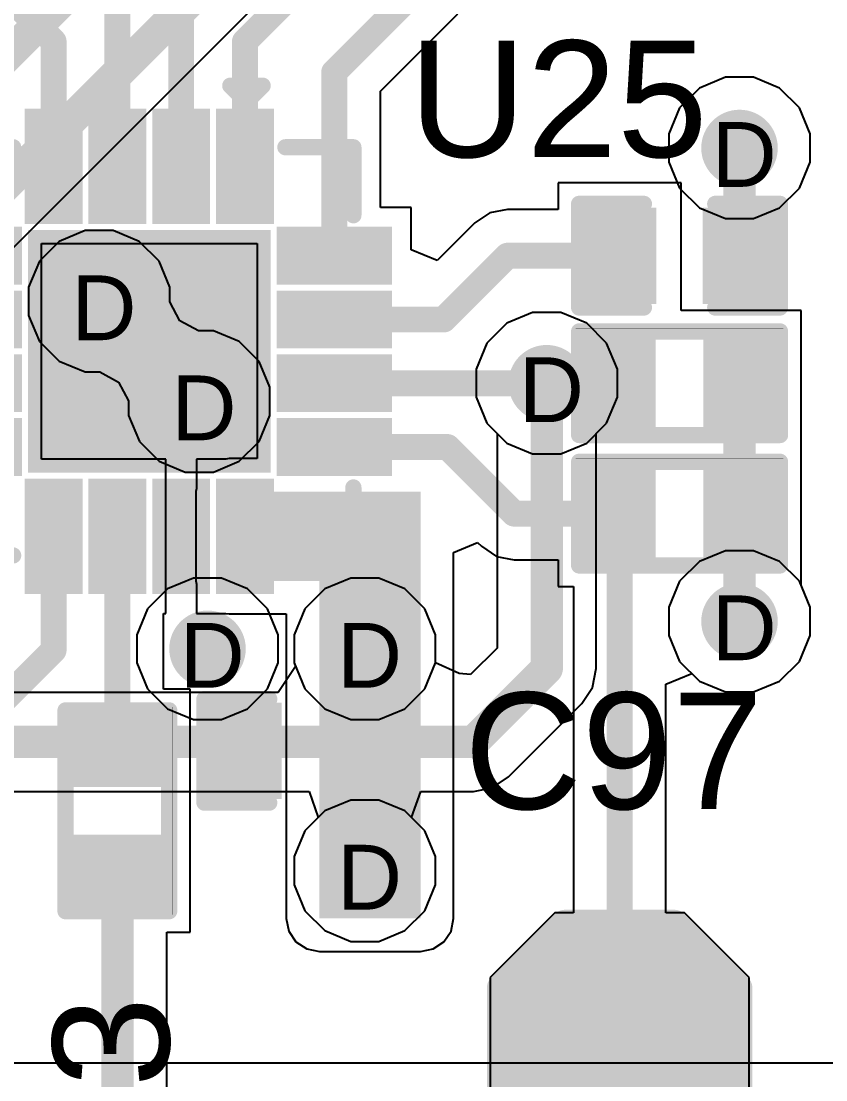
# Model space of a CAD drawing. Header units: inches. Extents: x -11 to 5428, y 0 to 5423.
# Drawn here: x 94.97 to 101.28, y 17.76 to 26.06 of the extents above; entities that cross this region are included whole.
import ezdxf

# ---------------------------------------------------------------- set-up
doc = ezdxf.new("R2010")
doc.units = ezdxf.units.IN
for name, color, linetype in [('Bottom Layer', 5, 'Continuous'), ('Drill Drawing', 1, 'Continuous'), ('GND', 16, 'Continuous'), ('PWR', 76, 'Continuous'), ('Top Layer', 1, 'Continuous'), ('Top Overlay', 2, 'Continuous'), ('Top Paste', 8, 'Continuous'), ('Top Solder', 216, 'Continuous'), ('Via Holes', 16, 'Continuous')]:
    doc.layers.add(name, color=color, linetype=linetype)
doc.styles.add('Arial', font='', dxfattribs={"height": 0.2})
doc.styles.get('Arial').set_extended_font_data('Arial')

# ---------------------------------------------------------------- blocks, each defined once
blk = doc.blocks.new('C___0402_525')
at = {"layer": 'Top Layer'}
for points in [[(-0.6985, -0.3175), (-0.6985, 0.3175), (-0.2413, 0.3175), (-0.2413, -0.3175)], [(0.2413, -0.3175), (0.2413, 0.3175), (0.6985, 0.3175), (0.6985, -0.3175)]]:
    blk.add_hatch(color=1, dxfattribs=at).paths.add_polyline_path(points)
at = {"layer": 'Top Paste'}
for points in [[(-0.6985, -0.3175), (-0.6985, 0.3175), (-0.2413, 0.3175), (-0.2413, -0.3175)], [(0.2413, -0.3175), (0.2413, 0.3175), (0.6985, 0.3175), (0.6985, -0.3175)]]:
    blk.add_hatch(color=8, dxfattribs=at).paths.add_polyline_path(points)
at = {"layer": 'Top Solder'}
for points in [[(-0.7585, -0.3775), (-0.7585, 0.3775), (-0.1813, 0.3775), (-0.1813, -0.3775)], [(0.1813, -0.3775), (0.1813, 0.3775), (0.7585, 0.3775), (0.7585, -0.3775)]]:
    blk.add_hatch(color=216, dxfattribs=at).paths.add_polyline_path(points)
at = {"layer": 'Top Overlay'}
for points in [[(-0.7874, 0.4064, 0.127, 0.127, 0), (-0.7874, -0.4064, 0.127, 0.127, 0)], [(-0.2794, 0.4064, 0.127, 0.127, 0), (-0.7874, 0.4064, 0.127, 0.127, 0)], [(0.7874, 0.4064, 0.127, 0.127, 0), (0.2794, 0.4064, 0.127, 0.127, 0)], [(0.7874, 0.4064, 0.127, 0.127, 0), (0.7874, -0.4064, 0.127, 0.127, 0)], [(-0.2794, -0.4064, 0.127, 0.127, 0), (-0.7874, -0.4064, 0.127, 0.127, 0)], [(0.7874, -0.4064, 0.127, 0.127, 0), (0.2794, -0.4064, 0.127, 0.127, 0)]]:
    blk.add_lwpolyline(points, format="xyseb", dxfattribs=at)
for points in [[(-0.8192, 0.4064, 0.0635, 0.0635, 1), (-0.7557, 0.4064, 0.0635, 0.0635, 1)], [(-0.8192, 0.4064, 0.0635, 0.0635, 1), (-0.7557, 0.4064, 0.0635, 0.0635, 1)], [(-0.3112, 0.4064, 0.0635, 0.0635, 1), (-0.2477, 0.4064, 0.0635, 0.0635, 1)], [(0.2476, 0.4064, 0.0635, 0.0635, 1), (0.3111, 0.4064, 0.0635, 0.0635, 1)], [(0.7556, 0.4064, 0.0635, 0.0635, 1), (0.8191, 0.4064, 0.0635, 0.0635, 1)], [(0.7556, 0.4064, 0.0635, 0.0635, 1), (0.8191, 0.4064, 0.0635, 0.0635, 1)], [(-0.8192, -0.4064, 0.0635, 0.0635, 1), (-0.7557, -0.4064, 0.0635, 0.0635, 1)], [(-0.8192, -0.4064, 0.0635, 0.0635, 1), (-0.7557, -0.4064, 0.0635, 0.0635, 1)], [(-0.3112, -0.4064, 0.0635, 0.0635, 1), (-0.2477, -0.4064, 0.0635, 0.0635, 1)], [(0.2476, -0.4064, 0.0635, 0.0635, 1), (0.3111, -0.4064, 0.0635, 0.0635, 1)], [(0.7556, -0.4064, 0.0635, 0.0635, 1), (0.8191, -0.4064, 0.0635, 0.0635, 1)], [(0.7556, -0.4064, 0.0635, 0.0635, 1), (0.8191, -0.4064, 0.0635, 0.0635, 1)]]:
    blk.add_lwpolyline(points, format="xyseb", close=True, dxfattribs=at)
blk = doc.blocks.new('C___0402_526')
at = {"layer": 'Top Layer'}
for points in [[(-0.6985, -0.3175), (-0.6985, 0.3175), (-0.2413, 0.3175), (-0.2413, -0.3175)], [(0.2413, -0.3175), (0.2413, 0.3175), (0.6985, 0.3175), (0.6985, -0.3175)]]:
    blk.add_hatch(color=1, dxfattribs=at).paths.add_polyline_path(points)
at = {"layer": 'Top Paste'}
for points in [[(-0.6985, -0.3175), (-0.6985, 0.3175), (-0.2413, 0.3175), (-0.2413, -0.3175)], [(0.2413, -0.3175), (0.2413, 0.3175), (0.6985, 0.3175), (0.6985, -0.3175)]]:
    blk.add_hatch(color=8, dxfattribs=at).paths.add_polyline_path(points)
at = {"layer": 'Top Solder'}
for points in [[(-0.7585, -0.3775), (-0.7585, 0.3775), (-0.1813, 0.3775), (-0.1813, -0.3775)], [(0.1813, -0.3775), (0.1813, 0.3775), (0.7585, 0.3775), (0.7585, -0.3775)]]:
    blk.add_hatch(color=216, dxfattribs=at).paths.add_polyline_path(points)
at = {"layer": 'Top Overlay'}
for points in [[(-0.7874, -0.4064, 0.127, 0.127, 0), (-0.7874, 0.4064, 0.127, 0.127, 0)], [(-0.7874, 0.4064, 0.127, 0.127, 0), (-0.2794, 0.4064, 0.127, 0.127, 0)], [(0.2794, 0.4064, 0.127, 0.127, 0), (0.7874, 0.4064, 0.127, 0.127, 0)], [(0.7874, -0.4064, 0.127, 0.127, 0), (0.7874, 0.4064, 0.127, 0.127, 0)], [(-0.7874, -0.4064, 0.127, 0.127, 0), (-0.2794, -0.4064, 0.127, 0.127, 0)], [(0.2794, -0.4064, 0.127, 0.127, 0), (0.7874, -0.4064, 0.127, 0.127, 0)]]:
    blk.add_lwpolyline(points, format="xyseb", dxfattribs=at)
for points in [[(-0.8191, 0.4064, 0.0635, 0.0635, 1), (-0.7556, 0.4064, 0.0635, 0.0635, 1)], [(-0.8191, 0.4064, 0.0635, 0.0635, 1), (-0.7556, 0.4064, 0.0635, 0.0635, 1)], [(-0.3111, 0.4064, 0.0635, 0.0635, 1), (-0.2476, 0.4064, 0.0635, 0.0635, 1)], [(0.2477, 0.4064, 0.0635, 0.0635, 1), (0.3112, 0.4064, 0.0635, 0.0635, 1)], [(0.7557, 0.4064, 0.0635, 0.0635, 1), (0.8192, 0.4064, 0.0635, 0.0635, 1)], [(0.7557, 0.4064, 0.0635, 0.0635, 1), (0.8192, 0.4064, 0.0635, 0.0635, 1)], [(-0.8191, -0.4064, 0.0635, 0.0635, 1), (-0.7556, -0.4064, 0.0635, 0.0635, 1)], [(-0.8191, -0.4064, 0.0635, 0.0635, 1), (-0.7556, -0.4064, 0.0635, 0.0635, 1)], [(-0.3111, -0.4064, 0.0635, 0.0635, 1), (-0.2476, -0.4064, 0.0635, 0.0635, 1)], [(0.2477, -0.4064, 0.0635, 0.0635, 1), (0.3112, -0.4064, 0.0635, 0.0635, 1)], [(0.7557, -0.4064, 0.0635, 0.0635, 1), (0.8192, -0.4064, 0.0635, 0.0635, 1)], [(0.7557, -0.4064, 0.0635, 0.0635, 1), (0.8192, -0.4064, 0.0635, 0.0635, 1)]]:
    blk.add_lwpolyline(points, format="xyseb", close=True, dxfattribs=at)
blk = doc.blocks.new('R___0402_532')
at = {"layer": 'Top Layer'}
for points in [[(-0.6985, -0.3175), (-0.6985, 0.3175), (-0.2413, 0.3175), (-0.2413, -0.3175)], [(0.2413, -0.3175), (0.2413, 0.3175), (0.6985, 0.3175), (0.6985, -0.3175)]]:
    blk.add_hatch(color=1, dxfattribs=at).paths.add_polyline_path(points)
at = {"layer": 'Top Paste'}
for points in [[(-0.6985, -0.3175), (-0.6985, 0.3175), (-0.2413, 0.3175), (-0.2413, -0.3175)], [(0.2413, -0.3175), (0.2413, 0.3175), (0.6985, 0.3175), (0.6985, -0.3175)]]:
    blk.add_hatch(color=8, dxfattribs=at).paths.add_polyline_path(points)
at = {"layer": 'Top Solder'}
for points in [[(-0.7535, -0.3725), (-0.7535, 0.3725), (-0.1863, 0.3725), (-0.1863, -0.3725)], [(0.1863, -0.3725), (0.1863, 0.3725), (0.7535, 0.3725), (0.7535, -0.3725)]]:
    blk.add_hatch(color=216, dxfattribs=at).paths.add_polyline_path(points)
at = {"layer": 'Top Overlay'}
for points in [[(-0.7874, 0.4064, 0.127, 0.127, 0), (-0.7874, -0.4064, 0.127, 0.127, 0)], [(0.7874, 0.4064, 0.127, 0.127, 0), (-0.7874, 0.4064, 0.127, 0.127, 0)], [(0.7874, 0.4064, 0.127, 0.127, 0), (0.7874, -0.4064, 0.127, 0.127, 0)], [(0.7874, -0.4064, 0.127, 0.127, 0), (-0.7874, -0.4064, 0.127, 0.127, 0)], [(0.8128, -0.4318, 0.00323, 0.00323, 0), (-0.8128, -0.4318, 0.00323, 0.00323, 0)]]:
    blk.add_lwpolyline(points, format="xyseb", dxfattribs=at)
for points in [[(-0.8192, 0.4064, 0.0635, 0.0635, 1), (-0.7557, 0.4064, 0.0635, 0.0635, 1)], [(-0.8192, 0.4064, 0.0635, 0.0635, 1), (-0.7557, 0.4064, 0.0635, 0.0635, 1)], [(0.7556, 0.4064, 0.0635, 0.0635, 1), (0.8191, 0.4064, 0.0635, 0.0635, 1)], [(0.7556, 0.4064, 0.0635, 0.0635, 1), (0.8191, 0.4064, 0.0635, 0.0635, 1)], [(-0.8192, -0.4064, 0.0635, 0.0635, 1), (-0.7557, -0.4064, 0.0635, 0.0635, 1)], [(-0.8192, -0.4064, 0.0635, 0.0635, 1), (-0.7557, -0.4064, 0.0635, 0.0635, 1)], [(0.7556, -0.4064, 0.0635, 0.0635, 1), (0.8191, -0.4064, 0.0635, 0.0635, 1)], [(0.7556, -0.4064, 0.0635, 0.0635, 1), (0.8191, -0.4064, 0.0635, 0.0635, 1)], [(-0.8136, -0.4318, 0.00161, 0.00161, 1), (-0.812, -0.4318, 0.00161, 0.00161, 1)], [(0.812, -0.4318, 0.00161, 0.00161, 1), (0.8136, -0.4318, 0.00161, 0.00161, 1)]]:
    blk.add_lwpolyline(points, format="xyseb", close=True, dxfattribs=at)
blk = doc.blocks.new('R___0402_534')
at = {"layer": 'Top Layer'}
for points in [[(-0.6985, -0.3175), (-0.6985, 0.3175), (-0.2413, 0.3175), (-0.2413, -0.3175)], [(0.2413, -0.3175), (0.2413, 0.3175), (0.6985, 0.3175), (0.6985, -0.3175)]]:
    blk.add_hatch(color=1, dxfattribs=at).paths.add_polyline_path(points)
at = {"layer": 'Top Paste'}
for points in [[(-0.6985, -0.3175), (-0.6985, 0.3175), (-0.2413, 0.3175), (-0.2413, -0.3175)], [(0.2413, -0.3175), (0.2413, 0.3175), (0.6985, 0.3175), (0.6985, -0.3175)]]:
    blk.add_hatch(color=8, dxfattribs=at).paths.add_polyline_path(points)
at = {"layer": 'Top Solder'}
for points in [[(-0.7535, -0.3725), (-0.7535, 0.3725), (-0.1863, 0.3725), (-0.1863, -0.3725)], [(0.1863, -0.3725), (0.1863, 0.3725), (0.7535, 0.3725), (0.7535, -0.3725)]]:
    blk.add_hatch(color=216, dxfattribs=at).paths.add_polyline_path(points)
at = {"layer": 'Top Overlay'}
for points in [[(-0.7874, 0.4064, 0.127, 0.127, 0), (-0.7874, -0.4064, 0.127, 0.127, 0)], [(0.7874, 0.4064, 0.127, 0.127, 0), (-0.7874, 0.4064, 0.127, 0.127, 0)], [(0.7874, 0.4064, 0.127, 0.127, 0), (0.7874, -0.4064, 0.127, 0.127, 0)], [(0.7874, -0.4064, 0.127, 0.127, 0), (-0.7874, -0.4064, 0.127, 0.127, 0)], [(0.8128, -0.4318, 0.00323, 0.00323, 0), (-0.8128, -0.4318, 0.00323, 0.00323, 0)]]:
    blk.add_lwpolyline(points, format="xyseb", dxfattribs=at)
for points in [[(-0.8192, 0.4064, 0.0635, 0.0635, 1), (-0.7557, 0.4064, 0.0635, 0.0635, 1)], [(-0.8192, 0.4064, 0.0635, 0.0635, 1), (-0.7557, 0.4064, 0.0635, 0.0635, 1)], [(0.7556, 0.4064, 0.0635, 0.0635, 1), (0.8191, 0.4064, 0.0635, 0.0635, 1)], [(0.7556, 0.4064, 0.0635, 0.0635, 1), (0.8191, 0.4064, 0.0635, 0.0635, 1)], [(-0.8192, -0.4064, 0.0635, 0.0635, 1), (-0.7557, -0.4064, 0.0635, 0.0635, 1)], [(-0.8192, -0.4064, 0.0635, 0.0635, 1), (-0.7557, -0.4064, 0.0635, 0.0635, 1)], [(0.7556, -0.4064, 0.0635, 0.0635, 1), (0.8191, -0.4064, 0.0635, 0.0635, 1)], [(0.7556, -0.4064, 0.0635, 0.0635, 1), (0.8191, -0.4064, 0.0635, 0.0635, 1)], [(-0.8136, -0.4318, 0.00161, 0.00161, 1), (-0.812, -0.4318, 0.00161, 0.00161, 1)], [(0.812, -0.4318, 0.00161, 0.00161, 1), (0.8136, -0.4318, 0.00161, 0.00161, 1)]]:
    blk.add_lwpolyline(points, format="xyseb", close=True, dxfattribs=at)
blk = doc.blocks.new('R___0402_537')
at = {"layer": 'Top Layer'}
for points in [[(-0.6985, -0.3175), (-0.6985, 0.3175), (-0.2413, 0.3175), (-0.2413, -0.3175)], [(0.2413, -0.3175), (0.2413, 0.3175), (0.6985, 0.3175), (0.6985, -0.3175)]]:
    blk.add_hatch(color=1, dxfattribs=at).paths.add_polyline_path(points)
at = {"layer": 'Top Paste'}
for points in [[(-0.6985, -0.3175), (-0.6985, 0.3175), (-0.2413, 0.3175), (-0.2413, -0.3175)], [(0.2413, -0.3175), (0.2413, 0.3175), (0.6985, 0.3175), (0.6985, -0.3175)]]:
    blk.add_hatch(color=8, dxfattribs=at).paths.add_polyline_path(points)
at = {"layer": 'Top Solder'}
for points in [[(-0.7535, -0.3725), (-0.7535, 0.3725), (-0.1863, 0.3725), (-0.1863, -0.3725)], [(0.1863, -0.3725), (0.1863, 0.3725), (0.7535, 0.3725), (0.7535, -0.3725)]]:
    blk.add_hatch(color=216, dxfattribs=at).paths.add_polyline_path(points)
at = {"layer": 'Top Overlay'}
for points in [[(-0.7874, 0.4064, 0.127, 0.127, 0), (-0.7874, -0.4064, 0.127, 0.127, 0)], [(-0.7874, 0.4064, 0.127, 0.127, 0), (0.7874, 0.4064, 0.127, 0.127, 0)], [(0.7874, 0.4064, 0.127, 0.127, 0), (0.7874, -0.4064, 0.127, 0.127, 0)], [(-0.7874, -0.4064, 0.127, 0.127, 0), (0.7874, -0.4064, 0.127, 0.127, 0)], [(-0.8128, -0.4318, 0.00323, 0.00323, 0), (0.8128, -0.4318, 0.00323, 0.00323, 0)]]:
    blk.add_lwpolyline(points, format="xyseb", dxfattribs=at)
for points in [[(-0.8192, 0.4064, 0.0635, 0.0635, 1), (-0.7557, 0.4064, 0.0635, 0.0635, 1)], [(-0.8192, 0.4064, 0.0635, 0.0635, 1), (-0.7557, 0.4064, 0.0635, 0.0635, 1)], [(0.7556, 0.4064, 0.0635, 0.0635, 1), (0.8191, 0.4064, 0.0635, 0.0635, 1)], [(0.7556, 0.4064, 0.0635, 0.0635, 1), (0.8191, 0.4064, 0.0635, 0.0635, 1)], [(-0.8192, -0.4064, 0.0635, 0.0635, 1), (-0.7557, -0.4064, 0.0635, 0.0635, 1)], [(-0.8192, -0.4064, 0.0635, 0.0635, 1), (-0.7557, -0.4064, 0.0635, 0.0635, 1)], [(0.7556, -0.4064, 0.0635, 0.0635, 1), (0.8191, -0.4064, 0.0635, 0.0635, 1)], [(0.7556, -0.4064, 0.0635, 0.0635, 1), (0.8191, -0.4064, 0.0635, 0.0635, 1)], [(-0.8136, -0.4318, 0.00161, 0.00161, 1), (-0.812, -0.4318, 0.00161, 0.00161, 1)], [(0.812, -0.4318, 0.00161, 0.00161, 1), (0.8136, -0.4318, 0.00161, 0.00161, 1)]]:
    blk.add_lwpolyline(points, format="xyseb", close=True, dxfattribs=at)
blk = doc.blocks.new('T__________542')
at = {"layer": 'Top Layer'}
blk.add_hatch(color=1, dxfattribs=at).paths.add_polyline_path([(0.381, 0.762), (-0.381, 0.762), (-0.762, 0.381), (-0.762, -0.381), (-0.381, -0.762), (0.381, -0.762), (0.762, -0.381), (0.762, 0.381)])
at = {"layer": 'Top Paste'}
blk.add_hatch(color=8, dxfattribs=at).paths.add_polyline_path([(0.381, 0.762), (-0.381, 0.762), (-0.762, 0.381), (-0.762, -0.381), (-0.381, -0.762), (0.381, -0.762), (0.762, -0.381), (0.762, 0.381)])
at = {"layer": 'Top Solder'}
blk.add_hatch(color=216, dxfattribs=at).paths.add_polyline_path([(0.4318, 0.8636), (-0.4318, 0.8636), (-0.8636, 0.4318), (-0.8636, -0.4318), (-0.4318, -0.8636), (0.4318, -0.8636), (0.8636, -0.4318), (0.8636, 0.4318)])
at = {"layer": 'Top Overlay'}
for points in [[(-0.9398, 0.4318, 0.2, 0.2, 0), (-0.4318, 0.9398, 0.2, 0.2, 0)], [(-0.4318, 0.9398, 0.2, 0.2, 0), (0.4318, 0.9398, 0.2, 0.2, 0)], [(0.4318, 0.9398, 0.2, 0.2, 0), (0.9398, 0.4318, 0.2, 0.2, 0)], [(-0.9398, -0.4318, 0.2, 0.2, 0), (-0.9398, 0.4318, 0.2, 0.2, 0)], [(0.9398, -0.4318, 0.2, 0.2, 0), (0.9398, 0.4318, 0.2, 0.2, 0)], [(-0.9398, -0.4318, 0.2, 0.2, 0), (-0.4318, -0.9398, 0.2, 0.2, 0)], [(0.4318, -0.9398, 0.2, 0.2, 0), (0.9398, -0.4318, 0.2, 0.2, 0)], [(-0.4318, -0.9398, 0.2, 0.2, 0), (0.4318, -0.9398, 0.2, 0.2, 0)]]:
    blk.add_lwpolyline(points, format="xyseb", dxfattribs=at)
for points in [[(-0.4818, 0.9398, 0.1, 0.1, 1), (-0.3818, 0.9398, 0.1, 0.1, 1)], [(-0.4818, 0.9398, 0.1, 0.1, 1), (-0.3818, 0.9398, 0.1, 0.1, 1)], [(0.3818, 0.9398, 0.1, 0.1, 1), (0.4818, 0.9398, 0.1, 0.1, 1)], [(0.3818, 0.9398, 0.1, 0.1, 1), (0.4818, 0.9398, 0.1, 0.1, 1)], [(-0.9898, 0.4318, 0.1, 0.1, 1), (-0.8898, 0.4318, 0.1, 0.1, 1)], [(-0.9898, 0.4318, 0.1, 0.1, 1), (-0.8898, 0.4318, 0.1, 0.1, 1)], [(0.8898, 0.4318, 0.1, 0.1, 1), (0.9898, 0.4318, 0.1, 0.1, 1)], [(0.8898, 0.4318, 0.1, 0.1, 1), (0.9898, 0.4318, 0.1, 0.1, 1)], [(-0.9898, -0.4318, 0.1, 0.1, 1), (-0.8898, -0.4318, 0.1, 0.1, 1)], [(-0.9898, -0.4318, 0.1, 0.1, 1), (-0.8898, -0.4318, 0.1, 0.1, 1)], [(0.8898, -0.4318, 0.1, 0.1, 1), (0.9898, -0.4318, 0.1, 0.1, 1)], [(0.8898, -0.4318, 0.1, 0.1, 1), (0.9898, -0.4318, 0.1, 0.1, 1)], [(-0.4818, -0.9398, 0.1, 0.1, 1), (-0.3818, -0.9398, 0.1, 0.1, 1)], [(-0.4818, -0.9398, 0.1, 0.1, 1), (-0.3818, -0.9398, 0.1, 0.1, 1)], [(0.3818, -0.9398, 0.1, 0.1, 1), (0.4818, -0.9398, 0.1, 0.1, 1)], [(0.3818, -0.9398, 0.1, 0.1, 1), (0.4818, -0.9398, 0.1, 0.1, 1)]]:
    blk.add_lwpolyline(points, format="xyseb", close=True, dxfattribs=at)
blk = doc.blocks.new('16_QFN__3_3___544')
at = {"layer": 'Top Layer'}
for points in [[(-0.875, 1.8), (-0.625, 1.8), (-0.625, 1.1), (-0.875, 1.1)], [(-0.375, 1.8), (-0.125, 1.8), (-0.125, 1.1), (-0.375, 1.1)], [(0.125, 1.8), (0.375, 1.8), (0.375, 1.1), (0.125, 1.1)], [(0.625, 1.8), (0.875, 1.8), (0.875, 1.1), (0.625, 1.1)], [(-1.1, 0.875), (-1.1, 0.625), (-1.8, 0.625), (-1.8, 0.875)], [(-0.85, 0.85), (0.85, 0.85), (0.85, -0.85), (-0.85, -0.85)], [(1.8, 0.875), (1.8, 0.625), (1.1, 0.625), (1.1, 0.875)], [(-1.1, 0.375), (-1.1, 0.125), (-1.8, 0.125), (-1.8, 0.375)], [(1.8, 0.375), (1.8, 0.125), (1.1, 0.125), (1.1, 0.375)], [(-1.1, -0.125), (-1.1, -0.375), (-1.8, -0.375), (-1.8, -0.125)], [(1.8, -0.125), (1.8, -0.375), (1.1, -0.375), (1.1, -0.125)], [(-1.1, -0.625), (-1.1, -0.875), (-1.8, -0.875), (-1.8, -0.625)], [(1.8, -0.625), (1.8, -0.875), (1.1, -0.875), (1.1, -0.625)], [(-0.875, -1.1), (-0.625, -1.1), (-0.625, -1.8), (-0.875, -1.8)], [(-0.375, -1.1), (-0.125, -1.1), (-0.125, -1.8), (-0.375, -1.8)], [(0.125, -1.1), (0.375, -1.1), (0.375, -1.8), (0.125, -1.8)], [(0.625, -1.1), (0.875, -1.1), (0.875, -1.8), (0.625, -1.8)]]:
    blk.add_hatch(color=1, dxfattribs=at).paths.add_polyline_path(points)
at = {"layer": 'Top Paste'}
for points in [[(-0.875, 1.8), (-0.625, 1.8), (-0.625, 1.1), (-0.875, 1.1)], [(-0.375, 1.8), (-0.125, 1.8), (-0.125, 1.1), (-0.375, 1.1)], [(0.125, 1.8), (0.375, 1.8), (0.375, 1.1), (0.125, 1.1)], [(0.625, 1.8), (0.875, 1.8), (0.875, 1.1), (0.625, 1.1)], [(-1.1, 0.875), (-1.1, 0.625), (-1.8, 0.625), (-1.8, 0.875)], [(-0.85, 0.85), (0.85, 0.85), (0.85, -0.85), (-0.85, -0.85)], [(1.8, 0.875), (1.8, 0.625), (1.1, 0.625), (1.1, 0.875)], [(-1.1, 0.375), (-1.1, 0.125), (-1.8, 0.125), (-1.8, 0.375)], [(1.8, 0.375), (1.8, 0.125), (1.1, 0.125), (1.1, 0.375)], [(-1.1, -0.125), (-1.1, -0.375), (-1.8, -0.375), (-1.8, -0.125)], [(1.8, -0.125), (1.8, -0.375), (1.1, -0.375), (1.1, -0.125)], [(-1.1, -0.625), (-1.1, -0.875), (-1.8, -0.875), (-1.8, -0.625)], [(1.8, -0.625), (1.8, -0.875), (1.1, -0.875), (1.1, -0.625)], [(-0.875, -1.1), (-0.625, -1.1), (-0.625, -1.8), (-0.875, -1.8)], [(-0.375, -1.1), (-0.125, -1.1), (-0.125, -1.8), (-0.375, -1.8)], [(0.125, -1.1), (0.375, -1.1), (0.375, -1.8), (0.125, -1.8)], [(0.625, -1.1), (0.875, -1.1), (0.875, -1.8), (0.625, -1.8)]]:
    blk.add_hatch(color=8, dxfattribs=at).paths.add_polyline_path(points)
at = {"layer": 'Top Solder'}
for points in [[(-0.9766, 1.9016), (-0.5234, 1.9016), (-0.5234, 0.9984), (-0.9766, 0.9984)], [(-0.4766, 1.9016), (-0.0234, 1.9016), (-0.0234, 0.9984), (-0.4766, 0.9984)], [(0.0234, 1.9016), (0.4766, 1.9016), (0.4766, 0.9984), (0.0234, 0.9984)], [(0.5234, 1.9016), (0.9766, 1.9016), (0.9766, 0.9984), (0.5234, 0.9984)], [(-0.9984, 0.9766), (-0.9984, 0.5234), (-1.9016, 0.5234), (-1.9016, 0.9766)], [(-0.9516, 0.9516), (0.9516, 0.9516), (0.9516, -0.9516), (-0.9516, -0.9516)], [(1.9016, 0.9766), (1.9016, 0.5234), (0.9984, 0.5234), (0.9984, 0.9766)], [(-0.9984, 0.4766), (-0.9984, 0.0234), (-1.9016, 0.0234), (-1.9016, 0.4766)], [(1.9016, 0.4766), (1.9016, 0.0234), (0.9984, 0.0234), (0.9984, 0.4766)], [(-0.9984, -0.0234), (-0.9984, -0.4766), (-1.9016, -0.4766), (-1.9016, -0.0234)], [(1.9016, -0.0234), (1.9016, -0.4766), (0.9984, -0.4766), (0.9984, -0.0234)], [(-0.9984, -0.5234), (-0.9984, -0.9766), (-1.9016, -0.9766), (-1.9016, -0.5234)], [(1.9016, -0.5234), (1.9016, -0.9766), (0.9984, -0.9766), (0.9984, -0.5234)], [(-0.9766, -0.9984), (-0.5234, -0.9984), (-0.5234, -1.9016), (-0.9766, -1.9016)], [(-0.4766, -0.9984), (-0.0234, -0.9984), (-0.0234, -1.9016), (-0.4766, -1.9016)], [(0.0234, -0.9984), (0.4766, -0.9984), (0.4766, -1.9016), (0.0234, -1.9016)], [(0.5234, -0.9984), (0.9766, -0.9984), (0.9766, -1.9016), (0.5234, -1.9016)]]:
    blk.add_hatch(color=216, dxfattribs=at).paths.add_polyline_path(points)
at = {"layer": 'Top Overlay'}
for points in [[(-1.6002, 1.0668, 0.127, 0.127, 0), (-1.6002, 1.6002, 0.127, 0.127, 0)], [(-1.0668, 1.6002, 0.127, 0.127, 0), (-1.6002, 1.6002, 0.127, 0.127, 0)], [(1.6002, 1.6002, 0.127, 0.127, 0), (1.0668, 1.6002, 0.127, 0.127, 0)], [(1.6002, 1.0668, 0.127, 0.127, 0), (1.6002, 1.6002, 0.127, 0.127, 0)], [(-1.9558, 0.762, 0.127, 0.127, 0), (-2.0828, 0.889, 0.127, 0.127, 0)], [(-2.0828, 0.635, 0.127, 0.127, 0), (-2.0828, 0.889, 0.127, 0.127, 0)], [(-2.0828, 0.635, 0.127, 0.127, 0), (-1.9558, 0.762, 0.127, 0.127, 0)], [(-1.6002, -1.6002, 0.127, 0.127, 0), (-1.6002, -1.0668, 0.127, 0.127, 0)], [(1.6002, -1.6002, 0.127, 0.127, 0), (1.6002, -1.0668, 0.127, 0.127, 0)], [(-1.0668, -1.6002, 0.127, 0.127, 0), (-1.6002, -1.6002, 0.127, 0.127, 0)], [(1.6002, -1.6002, 0.127, 0.127, 0), (1.0668, -1.6002, 0.127, 0.127, 0)]]:
    blk.add_lwpolyline(points, format="xyseb", dxfattribs=at)
for points in [[(-1.632, 1.6002, 0.0635, 0.0635, 1), (-1.5685, 1.6002, 0.0635, 0.0635, 1)], [(-1.632, 1.6002, 0.0635, 0.0635, 1), (-1.5685, 1.6002, 0.0635, 0.0635, 1)], [(-1.0986, 1.6002, 0.0635, 0.0635, 1), (-1.0351, 1.6002, 0.0635, 0.0635, 1)], [(1.035, 1.6002, 0.0635, 0.0635, 1), (1.0985, 1.6002, 0.0635, 0.0635, 1)], [(1.5684, 1.6002, 0.0635, 0.0635, 1), (1.6319, 1.6002, 0.0635, 0.0635, 1)], [(1.5684, 1.6002, 0.0635, 0.0635, 1), (1.6319, 1.6002, 0.0635, 0.0635, 1)], [(-1.632, 1.0668, 0.0635, 0.0635, 1), (-1.5685, 1.0668, 0.0635, 0.0635, 1)], [(1.5684, 1.0668, 0.0635, 0.0635, 1), (1.6319, 1.0668, 0.0635, 0.0635, 1)], [(-2.1146, 0.889, 0.0635, 0.0635, 1), (-2.0511, 0.889, 0.0635, 0.0635, 1)], [(-2.1146, 0.889, 0.0635, 0.0635, 1), (-2.0511, 0.889, 0.0635, 0.0635, 1)], [(-1.9876, 0.762, 0.0635, 0.0635, 1), (-1.9241, 0.762, 0.0635, 0.0635, 1)], [(-1.9876, 0.762, 0.0635, 0.0635, 1), (-1.9241, 0.762, 0.0635, 0.0635, 1)], [(-2.1146, 0.635, 0.0635, 0.0635, 1), (-2.0511, 0.635, 0.0635, 0.0635, 1)], [(-2.1146, 0.635, 0.0635, 0.0635, 1), (-2.0511, 0.635, 0.0635, 0.0635, 1)], [(-1.632, -1.0668, 0.0635, 0.0635, 1), (-1.5685, -1.0668, 0.0635, 0.0635, 1)], [(1.5684, -1.0668, 0.0635, 0.0635, 1), (1.6319, -1.0668, 0.0635, 0.0635, 1)], [(-1.632, -1.6002, 0.0635, 0.0635, 1), (-1.5685, -1.6002, 0.0635, 0.0635, 1)], [(-1.632, -1.6002, 0.0635, 0.0635, 1), (-1.5685, -1.6002, 0.0635, 0.0635, 1)], [(-1.0986, -1.6002, 0.0635, 0.0635, 1), (-1.0351, -1.6002, 0.0635, 0.0635, 1)], [(1.035, -1.6002, 0.0635, 0.0635, 1), (1.0985, -1.6002, 0.0635, 0.0635, 1)], [(1.5684, -1.6002, 0.0635, 0.0635, 1), (1.6319, -1.6002, 0.0635, 0.0635, 1)], [(1.5684, -1.6002, 0.0635, 0.0635, 1), (1.6319, -1.6002, 0.0635, 0.0635, 1)]]:
    blk.add_lwpolyline(points, format="xyseb", close=True, dxfattribs=at)

msp = doc.modelspace()

# ---------------------------------------------------------------- hatches: boundary and pattern name
at = {"layer": 'Bottom Layer'}
h = msp.add_hatch(color=5, dxfattribs=at)
edge = h.paths.add_edge_path()
edge.add_arc((100.6008, 25.0656), 0.3, 0, 360)
h = msp.add_hatch(color=5, dxfattribs=at)
edge = h.paths.add_edge_path()
edge.add_arc((95.582, 23.8634), 0.3, 0, 360)
h = msp.add_hatch(color=5, dxfattribs=at)
edge = h.paths.add_edge_path()
edge.add_arc((99.0895, 23.2212), 0.3, 0, 360)
h = msp.add_hatch(color=5, dxfattribs=at)
edge = h.paths.add_edge_path()
edge.add_arc((96.3661, 23.079), 0.3, 0, 360)
h = msp.add_hatch(color=5, dxfattribs=at)
edge = h.paths.add_edge_path()
edge.add_arc((100.6008, 21.3546), 0.3, 0, 360)
h = msp.add_hatch(color=5, dxfattribs=at)
edge = h.paths.add_edge_path()
edge.add_arc((96.4305, 21.1392), 0.3, 0, 360)
h = msp.add_hatch(color=5, dxfattribs=at)
edge = h.paths.add_edge_path()
edge.add_arc((97.6638, 21.1392), 0.3, 0, 360)
h = msp.add_hatch(color=5, dxfattribs=at)
edge = h.paths.add_edge_path()
edge.add_arc((97.6638, 19.3994), 0.3, 0, 360)
at = {"layer": 'GND'}
h = msp.add_hatch(color=16, dxfattribs=at)
edge = h.paths.add_edge_path()
edge.add_arc((100.6008, 25.0656), 0.3, 0, 360)
h = msp.add_hatch(color=16, dxfattribs=at)
edge = h.paths.add_edge_path()
edge.add_arc((95.582, 23.8634), 0.3, 0, 360)
h = msp.add_hatch(color=16, dxfattribs=at)
edge = h.paths.add_edge_path()
edge.add_arc((99.0895, 23.2212), 0.3, 0, 360)
h = msp.add_hatch(color=16, dxfattribs=at)
edge = h.paths.add_edge_path()
edge.add_arc((96.3661, 23.079), 0.3, 0, 360)
h = msp.add_hatch(color=16, dxfattribs=at)
edge = h.paths.add_edge_path()
edge.add_arc((100.6008, 21.3546), 0.3, 0, 360)
h = msp.add_hatch(color=16, dxfattribs=at)
edge = h.paths.add_edge_path()
edge.add_arc((96.4305, 21.1392), 0.3, 0, 360)
h = msp.add_hatch(color=16, dxfattribs=at)
edge = h.paths.add_edge_path()
edge.add_arc((97.6638, 21.1392), 0.3, 0, 360)
h = msp.add_hatch(color=16, dxfattribs=at)
edge = h.paths.add_edge_path()
edge.add_arc((97.6638, 19.3994), 0.3, 0, 360)
at = {"layer": 'PWR'}
h = msp.add_hatch(color=76, dxfattribs=at)
edge = h.paths.add_edge_path()
edge.add_arc((100.6008, 25.0656), 0.3, 0, 360)
h = msp.add_hatch(color=76, dxfattribs=at)
edge = h.paths.add_edge_path()
edge.add_arc((95.582, 23.8634), 0.3, 0, 360)
h = msp.add_hatch(color=76, dxfattribs=at)
edge = h.paths.add_edge_path()
edge.add_arc((99.0895, 23.2212), 0.3, 0, 360)
h = msp.add_hatch(color=76, dxfattribs=at)
edge = h.paths.add_edge_path()
edge.add_arc((96.3661, 23.079), 0.3, 0, 360)
h = msp.add_hatch(color=76, dxfattribs=at)
edge = h.paths.add_edge_path()
edge.add_arc((100.6008, 21.3546), 0.3, 0, 360)
h = msp.add_hatch(color=76, dxfattribs=at)
edge = h.paths.add_edge_path()
edge.add_arc((96.4305, 21.1392), 0.3, 0, 360)
h = msp.add_hatch(color=76, dxfattribs=at)
edge = h.paths.add_edge_path()
edge.add_arc((97.6638, 21.1392), 0.3, 0, 360)
h = msp.add_hatch(color=76, dxfattribs=at)
edge = h.paths.add_edge_path()
edge.add_arc((97.6638, 19.3994), 0.3, 0, 360)
at = {"layer": 'Top Layer'}
h = msp.add_hatch(color=1, dxfattribs=at)
edge = h.paths.add_edge_path()
edge.add_arc((100.6008, 25.0656), 0.3, 0, 360)
h = msp.add_hatch(color=1, dxfattribs=at)
edge = h.paths.add_edge_path()
edge.add_arc((95.582, 23.8634), 0.3, 0, 360)
h = msp.add_hatch(color=1, dxfattribs=at)
edge = h.paths.add_edge_path()
edge.add_arc((99.0895, 23.2212), 0.3, 0, 360)
h = msp.add_hatch(color=1, dxfattribs=at)
edge = h.paths.add_edge_path()
edge.add_arc((96.3661, 23.079), 0.3, 0, 360)
for points in [[(96.599, 21.6712), (98.1007, 21.6712), (98.1007, 22.3712), (96.599, 22.3712)], [(97.3071, 19.0259), (98.1007, 19.0259), (98.1007, 22.3712), (97.3071, 22.3712)]]:
    msp.add_hatch(color=1, dxfattribs=at).paths.add_polyline_path(points)
h = msp.add_hatch(color=1, dxfattribs=at)
edge = h.paths.add_edge_path()
edge.add_arc((100.6008, 21.3546), 0.3, 0, 360)
h = msp.add_hatch(color=1, dxfattribs=at)
edge = h.paths.add_edge_path()
edge.add_arc((96.4305, 21.1392), 0.3, 0, 360)
h = msp.add_hatch(color=1, dxfattribs=at)
edge = h.paths.add_edge_path()
edge.add_arc((97.6638, 21.1392), 0.3, 0, 360)
h = msp.add_hatch(color=1, dxfattribs=at)
edge = h.paths.add_edge_path()
edge.add_arc((97.6638, 19.3994), 0.3, 0, 360)
at = {"layer": 'Via Holes'}
h = msp.add_hatch(color=7, dxfattribs=at)
edge = h.paths.add_edge_path()
edge.add_arc((100.6008, 25.0656), 0.15, 0, 360)
h = msp.add_hatch(color=7, dxfattribs=at)
edge = h.paths.add_edge_path()
edge.add_arc((95.582, 23.8634), 0.15, 0, 360)
h = msp.add_hatch(color=7, dxfattribs=at)
edge = h.paths.add_edge_path()
edge.add_arc((99.0895, 23.2212), 0.15, 0, 360)
h = msp.add_hatch(color=7, dxfattribs=at)
edge = h.paths.add_edge_path()
edge.add_arc((96.3661, 23.079), 0.15, 0, 360)
h = msp.add_hatch(color=7, dxfattribs=at)
edge = h.paths.add_edge_path()
edge.add_arc((100.6008, 21.3546), 0.15, 0, 360)
h = msp.add_hatch(color=7, dxfattribs=at)
edge = h.paths.add_edge_path()
edge.add_arc((96.4305, 21.1392), 0.15, 0, 360)
h = msp.add_hatch(color=7, dxfattribs=at)
edge = h.paths.add_edge_path()
edge.add_arc((97.6638, 21.1392), 0.15, 0, 360)
h = msp.add_hatch(color=7, dxfattribs=at)
edge = h.paths.add_edge_path()
edge.add_arc((97.6638, 19.3994), 0.15, 0, 360)

# ---------------------------------------------------------------- linework, layer by layer
at = {"layer": 'Bottom Layer'}
for p, q in [((94.9118, 24.2882), (99.6371, 29.0135)), ((98.9793, 23.7752), (98.7757, 23.6909)), ((99.1997, 23.7752), (98.9793, 23.7752)), ((99.4034, 23.6909), (99.1997, 23.7752)), ((98.7757, 23.6909), (98.6199, 23.535)), ((99.5592, 23.535), (99.4034, 23.6909)), ((98.6199, 23.535), (98.5355, 23.3314)), ((99.6435, 23.3314), (99.5592, 23.535)), ((98.5355, 23.3314), (98.5355, 23.111)), ((99.6435, 23.111), (99.6435, 23.3314)), ((98.5355, 23.111), (98.6199, 22.9074)), ((99.5592, 22.9074), (99.6435, 23.111)), ((98.6199, 22.9074), (98.7011, 22.8262)), ((98.7011, 22.8262), (98.7011, 21.1454)), ((99.478, 22.8262), (99.5592, 22.9074)), ((99.478, 20.9845), (99.478, 22.8262)), ((100.4906, 21.9086), (100.287, 21.8243)), ((100.711, 21.9086), (100.4906, 21.9086)), ((100.9147, 21.8243), (100.711, 21.9086)), ((100.287, 21.8243), (100.1312, 21.6685)), ((101.0705, 21.6685), (100.9147, 21.8243)), ((97.5536, 21.6932), (97.35, 21.6089)), ((97.774, 21.6932), (97.5536, 21.6932)), ((97.9777, 21.6089), (97.774, 21.6932)), ((100.1312, 21.6685), (100.0468, 21.4648)), ((101.1548, 21.4648), (101.0705, 21.6685)), ((97.35, 21.6089), (97.1942, 21.453)), ((98.1335, 21.453), (97.9777, 21.6089)), ((97.1942, 21.453), (97.1098, 21.2494)), ((98.2178, 21.2494), (98.1335, 21.453)), ((100.0468, 21.4648), (100.0468, 21.2444)), ((101.1548, 21.2444), (101.1548, 21.4648)), ((97.1098, 21.2494), (97.1098, 21.029)), ((98.2178, 21.029), (98.2178, 21.2494)), ((100.0468, 21.2444), (100.1312, 21.0408)), ((101.0705, 21.0408), (101.1548, 21.2444)), ((98.7011, 21.1454), (98.4931, 20.9375)), ((97.1214, 21.0011), (96.9856, 20.7979)), ((97.1098, 21.029), (97.1214, 21.0011)), ((98.4035, 20.9463), (98.2178, 21.029)), ((100.1312, 21.0408), (100.287, 20.885)), ((100.9147, 20.885), (101.0705, 21.0408)), ((98.4931, 20.9375), (98.4035, 20.9463)), ((99.4484, 20.8359), (99.478, 20.9845)), ((99.3642, 20.7099), (99.4484, 20.8359)), ((100.287, 20.885), (100.4906, 20.8006)), ((100.711, 20.8006), (100.9147, 20.885)), ((96.9856, 20.7979), (93.9764, 20.7979)), ((100.4906, 20.8006), (100.711, 20.8006)), ((98.7891, 20.1348), (99.3642, 20.7099)), ((98.6631, 20.0505), (98.7891, 20.1348)), ((94.0219, 20.021), (97.2262, 20.021)), ((97.2262, 20.021), (97.2987, 19.8178)), ((98.029, 19.8178), (98.1015, 20.021)), ((98.1015, 20.021), (98.5144, 20.021)), ((98.5144, 20.021), (98.6631, 20.0505)), ((97.2987, 19.8178), (97.1942, 19.7132)), ((98.1335, 19.7132), (98.029, 19.8178)), ((97.1942, 19.7132), (97.1098, 19.5096)), ((98.2178, 19.5096), (98.1335, 19.7132)), ((97.1098, 19.5096), (97.1098, 19.2892)), ((98.2178, 19.2892), (98.2178, 19.5096)), ((97.1098, 19.2892), (97.1942, 19.0856)), ((98.1335, 19.0856), (98.2178, 19.2892)), ((97.1942, 19.0856), (97.35, 18.9298)), ((97.9777, 18.9298), (98.1335, 19.0856)), ((97.35, 18.9298), (97.5536, 18.8454)), ((97.774, 18.8454), (97.9777, 18.9298)), ((97.5536, 18.8454), (97.774, 18.8454)), ((117.2124, 17.8908), (90.9255, 17.8908))]:
    msp.add_line(p, q, dxfattribs=at)
for points in [[(93.9546, 24.884, 0.254, 0.254, 0), (98.7274, 29.6568, 0.254, 0.254, 0)], [(94.5233, 24.4491, 0.254, 0.254, 0), (99.3625, 29.2882, 0.254, 0.254, 0)], [(99.0895, 20.9845, 0.254, 0.254, 0), (99.0895, 23.2212, 0.254, 0.254, 0)], [(98.5144, 20.4094, 0.254, 0.254, 0), (99.0895, 20.9845, 0.254, 0.254, 0)], [(91.4311, 20.4094, 0.254, 0.254, 0), (98.5144, 20.4094, 0.254, 0.254, 0)]]:
    msp.add_lwpolyline(points, format="xyseb", dxfattribs=at)
for points in [[(99.026, 23.2212, 0.127, 0.127, 1), (99.153, 23.2212, 0.127, 0.127, 1)], [(99.026, 20.9845, 0.127, 0.127, 1), (99.153, 20.9845, 0.127, 0.127, 1)], [(99.026, 20.9845, 0.127, 0.127, 1), (99.153, 20.9845, 0.127, 0.127, 1)], [(98.4509, 20.4094, 0.127, 0.127, 1), (98.5779, 20.4094, 0.127, 0.127, 1)], [(98.4509, 20.4094, 0.127, 0.127, 1), (98.5779, 20.4094, 0.127, 0.127, 1)]]:
    msp.add_lwpolyline(points, format="xyseb", close=True, dxfattribs=at)
at = {"layer": 'GND'}
for p, q in [((98.9793, 23.7752), (98.7757, 23.6909)), ((99.1997, 23.7752), (98.9793, 23.7752)), ((99.4034, 23.6909), (99.1997, 23.7752)), ((98.7757, 23.6909), (98.6199, 23.535)), ((99.5592, 23.535), (99.4034, 23.6909)), ((98.6199, 23.535), (98.5355, 23.3314)), ((99.6435, 23.3314), (99.5592, 23.535)), ((98.5355, 23.3314), (98.5355, 23.111)), ((99.6435, 23.111), (99.6435, 23.3314)), ((98.5355, 23.111), (98.6199, 22.9074)), ((99.5592, 22.9074), (99.6435, 23.111)), ((98.6199, 22.9074), (98.7757, 22.7516)), ((99.4034, 22.7516), (99.5592, 22.9074)), ((98.7757, 22.7516), (98.9793, 22.6672)), ((99.1997, 22.6672), (99.4034, 22.7516)), ((98.9793, 22.6672), (99.1997, 22.6672)), ((100.4906, 21.9086), (100.287, 21.8243)), ((100.711, 21.9086), (100.4906, 21.9086)), ((100.9147, 21.8243), (100.711, 21.9086)), ((100.287, 21.8243), (100.1312, 21.6685)), ((101.0705, 21.6685), (100.9147, 21.8243)), ((97.5536, 21.6932), (97.35, 21.6089)), ((97.774, 21.6932), (97.5536, 21.6932)), ((97.9777, 21.6089), (97.774, 21.6932)), ((100.1312, 21.6685), (100.0468, 21.4648)), ((101.1548, 21.4648), (101.0705, 21.6685)), ((97.35, 21.6089), (97.1942, 21.453)), ((98.1335, 21.453), (97.9777, 21.6089)), ((97.1942, 21.453), (97.1098, 21.2494)), ((98.2178, 21.2494), (98.1335, 21.453)), ((100.0468, 21.4648), (100.0468, 21.2444)), ((101.1548, 21.2444), (101.1548, 21.4648)), ((97.1098, 21.2494), (97.1098, 21.029)), ((98.2178, 21.029), (98.2178, 21.2494)), ((100.0468, 21.2444), (100.1312, 21.0408)), ((101.0705, 21.0408), (101.1548, 21.2444)), ((97.1098, 21.029), (97.1942, 20.8254)), ((98.1335, 20.8254), (98.2178, 21.029)), ((100.1312, 21.0408), (100.287, 20.885)), ((100.9147, 20.885), (101.0705, 21.0408)), ((100.287, 20.885), (100.4906, 20.8006)), ((100.711, 20.8006), (100.9147, 20.885)), ((97.1942, 20.8254), (97.35, 20.6696)), ((97.9777, 20.6696), (98.1335, 20.8254)), ((100.4906, 20.8006), (100.711, 20.8006)), ((97.35, 20.6696), (97.5536, 20.5852)), ((97.774, 20.5852), (97.9777, 20.6696)), ((97.5536, 20.5852), (97.774, 20.5852)), ((97.5536, 19.9534), (97.35, 19.8691)), ((97.774, 19.9534), (97.5536, 19.9534)), ((97.9777, 19.8691), (97.774, 19.9534)), ((97.35, 19.8691), (97.1942, 19.7132)), ((98.1335, 19.7132), (97.9777, 19.8691)), ((97.1942, 19.7132), (97.1098, 19.5096)), ((98.2178, 19.5096), (98.1335, 19.7132)), ((97.1098, 19.5096), (97.1098, 19.2892)), ((98.2178, 19.2892), (98.2178, 19.5096)), ((97.1098, 19.2892), (97.1942, 19.0856)), ((98.1335, 19.0856), (98.2178, 19.2892)), ((97.1942, 19.0856), (97.35, 18.9298)), ((97.9777, 18.9298), (98.1335, 19.0856)), ((97.35, 18.9298), (97.5536, 18.8454)), ((97.774, 18.8454), (97.9777, 18.9298)), ((97.5536, 18.8454), (97.774, 18.8454))]:
    msp.add_line(p, q, dxfattribs=at)
at = {"layer": 'PWR'}
for p, q in [((100.4906, 25.6196), (100.287, 25.5352)), ((100.711, 25.6196), (100.4906, 25.6196)), ((100.9147, 25.5352), (100.711, 25.6196)), ((100.287, 25.5352), (100.1312, 25.3794)), ((101.0705, 25.3794), (100.9147, 25.5352)), ((100.1312, 25.3794), (100.0468, 25.1758)), ((101.1548, 25.1758), (101.0705, 25.3794)), ((100.0468, 25.1758), (100.0468, 24.9554)), ((101.1548, 24.9554), (101.1548, 25.1758)), ((100.0468, 24.9554), (100.1312, 24.7518)), ((101.0705, 24.7518), (101.1548, 24.9554)), ((100.1312, 24.7518), (100.287, 24.5959)), ((100.9147, 24.5959), (101.0705, 24.7518)), ((100.287, 24.5959), (100.4906, 24.5116)), ((100.711, 24.5116), (100.9147, 24.5959)), ((100.4906, 24.5116), (100.711, 24.5116)), ((95.4718, 24.4174), (95.2682, 24.3331)), ((95.6922, 24.4174), (95.4718, 24.4174)), ((95.8958, 24.3331), (95.6922, 24.4174)), ((95.2682, 24.3331), (95.1123, 24.1772)), ((96.0516, 24.1772), (95.8958, 24.3331)), ((95.1123, 24.1772), (95.028, 23.9736)), ((96.136, 23.9736), (96.0516, 24.1772)), ((95.028, 23.9736), (95.028, 23.7532)), ((96.136, 23.8583), (96.136, 23.9736)), ((96.2141, 23.7115), (96.136, 23.8583)), ((95.028, 23.7532), (95.1123, 23.5496)), ((98.9793, 23.7752), (98.7757, 23.6909)), ((99.1997, 23.7752), (98.9793, 23.7752)), ((99.4034, 23.6909), (99.1997, 23.7752)), ((96.3611, 23.633), (96.2141, 23.7115)), ((98.7757, 23.6909), (98.6199, 23.535)), ((99.5592, 23.535), (99.4034, 23.6909)), ((96.4763, 23.633), (96.3611, 23.633)), ((96.6799, 23.5487), (96.4763, 23.633)), ((95.1123, 23.5496), (95.2682, 23.3937)), ((96.8358, 23.3928), (96.6799, 23.5487)), ((98.6199, 23.535), (98.5355, 23.3314)), ((99.6435, 23.3314), (99.5592, 23.535)), ((95.2682, 23.3937), (95.4718, 23.3094)), ((96.9201, 23.1892), (96.8358, 23.3928)), ((98.5355, 23.3314), (98.5355, 23.111)), ((99.6435, 23.111), (99.6435, 23.3314)), ((95.4718, 23.3094), (95.587, 23.3094)), ((95.587, 23.3094), (95.7339, 23.2309)), ((95.7339, 23.2309), (95.8121, 23.0842)), ((96.9201, 22.9688), (96.9201, 23.1892)), ((95.8121, 23.0842), (95.8121, 22.9688)), ((98.5355, 23.111), (98.6199, 22.9074)), ((99.5592, 22.9074), (99.6435, 23.111)), ((95.8121, 22.9688), (95.8965, 22.7652)), ((96.8358, 22.7652), (96.9201, 22.9688)), ((98.6199, 22.9074), (98.7757, 22.7516)), ((99.4034, 22.7516), (99.5592, 22.9074)), ((95.8965, 22.7652), (96.0523, 22.6094)), ((96.6799, 22.6094), (96.8358, 22.7652)), ((98.7757, 22.7516), (98.9793, 22.6672)), ((99.1997, 22.6672), (99.4034, 22.7516)), ((98.9793, 22.6672), (99.1997, 22.6672)), ((96.0523, 22.6094), (96.2559, 22.525)), ((96.4763, 22.525), (96.6799, 22.6094)), ((96.2559, 22.525), (96.4763, 22.525)), ((96.3203, 21.6932), (96.1166, 21.6089)), ((96.5407, 21.6932), (96.3203, 21.6932)), ((96.7443, 21.6089), (96.5407, 21.6932)), ((96.1166, 21.6089), (95.9608, 21.453)), ((96.9001, 21.453), (96.7443, 21.6089)), ((95.9608, 21.453), (95.8765, 21.2494)), ((96.9845, 21.2494), (96.9001, 21.453)), ((95.8765, 21.2494), (95.8765, 21.029)), ((96.9845, 21.029), (96.9845, 21.2494)), ((95.8765, 21.029), (95.9608, 20.8254)), ((96.9001, 20.8254), (96.9845, 21.029)), ((95.9608, 20.8254), (96.1166, 20.6696)), ((96.7443, 20.6696), (96.9001, 20.8254)), ((96.1166, 20.6696), (96.3203, 20.5852)), ((96.5407, 20.5852), (96.7443, 20.6696)), ((96.3203, 20.5852), (96.5407, 20.5852))]:
    msp.add_line(p, q, dxfattribs=at)
at = {"layer": 'Top Layer'}
for p, q in [((97.7866, 25.5103), (98.394, 26.1177)), ((97.7866, 24.6002), (97.7866, 25.5103)), ((100.1436, 24.7927), (99.1784, 24.7927)), ((99.1784, 24.7927), (99.1784, 24.5838)), ((100.1436, 23.7928), (100.1436, 24.7927)), ((98.028, 24.6002), (97.7866, 24.6002)), ((98.028, 24.2669), (98.028, 24.6002)), ((98.7825, 24.5838), (98.6437, 24.5562)), ((99.1784, 24.5838), (98.7825, 24.5838)), ((98.7825, 24.5838), (98.7825, 24.5838)), ((98.6437, 24.5562), (98.5261, 24.4776)), ((98.5261, 24.4776), (98.2312, 24.1827)), ((95.128, 23.3422), (95.128, 24.3172)), ((95.128, 24.3172), (96.82, 24.3172)), ((96.82, 24.3172), (96.82, 23.8423)), ((98.2312, 24.1827), (98.028, 24.2669)), ((96.82, 23.8423), (96.82, 22.6302)), ((101.0834, 23.7928), (100.1436, 23.7928)), ((101.0834, 22.6498), (101.0834, 23.7928)), ((95.128, 22.6252), (95.128, 23.3422)), ((96.103, 22.6252), (95.128, 22.6252)), ((96.103, 21.4172), (96.103, 22.6252)), ((96.574, 22.6252), (96.345, 22.6252)), ((96.345, 22.6252), (96.345, 22.3962)), ((96.599, 22.6302), (96.574, 22.6252)), ((96.82, 22.6302), (96.599, 22.6302)), ((101.0834, 21.6372), (101.0834, 22.6498)), ((96.345, 22.3962), (96.3401, 22.3712)), ((96.3401, 22.3712), (96.3401, 21.6712)), ((98.3597, 21.8946), (98.5474, 21.9723)), ((98.5474, 21.9723), (98.5771, 21.9426)), ((98.5771, 21.9426), (98.6947, 21.864)), ((98.3597, 19.0259), (98.3597, 21.8946)), ((98.6947, 21.864), (98.8335, 21.8364)), ((98.8335, 21.8364), (98.8335, 21.8364)), ((98.8335, 21.8364), (99.1784, 21.8364)), ((99.1784, 21.8364), (99.1784, 21.6275)), ((96.3401, 21.6712), (96.345, 21.6462)), ((96.345, 21.6462), (96.345, 21.4172)), ((99.1784, 21.6275), (99.2985, 21.6275)), ((99.2985, 21.6275), (99.2985, 19.0692)), ((101.1548, 21.4648), (101.0834, 21.6372)), ((96.0866, 20.8218), (96.0866, 21.4172)), ((96.0866, 21.4172), (96.103, 21.4172)), ((96.345, 21.4172), (96.5741, 21.4172)), ((96.5741, 21.4172), (96.599, 21.4122)), ((101.1548, 21.2444), (101.1548, 21.4648)), ((96.599, 21.4122), (97.0482, 21.4122)), ((97.0482, 21.4122), (97.0482, 19.0259)), ((101.0705, 21.0408), (101.1548, 21.2444)), ((100.9147, 20.885), (101.0705, 21.0408)), ((100.0236, 20.861), (100.2268, 20.9452)), ((100.2268, 20.9452), (100.287, 20.885)), ((100.0236, 19.0692), (100.0236, 20.861)), ((100.287, 20.885), (100.4906, 20.8006)), ((100.711, 20.8006), (100.9147, 20.885)), ((96.2955, 20.8218), (96.0866, 20.8218)), ((96.2955, 19.8566), (96.2955, 20.8218)), ((100.4906, 20.8006), (100.711, 20.8006)), ((96.2955, 18.9168), (96.2955, 19.8566)), ((97.0482, 19.0259), (97.0679, 18.9268)), ((98.34, 18.9268), (98.3597, 19.0259)), ((99.153, 19.0692), (98.645, 18.5612)), ((99.2985, 19.0692), (99.153, 19.0692)), ((100.169, 19.0692), (100.0236, 19.0692)), ((100.677, 18.5612), (100.169, 19.0692)), ((97.0679, 18.9268), (97.124, 18.8428)), ((98.2838, 18.8428), (98.34, 18.9268)), ((96.1125, 7.5108), (96.1125, 18.9168)), ((96.1125, 18.9168), (96.2955, 18.9168)), ((97.124, 18.8428), (97.208, 18.7867)), ((98.1998, 18.7867), (98.2838, 18.8428)), ((97.208, 18.7867), (97.3071, 18.767)), ((97.3071, 18.767), (98.1007, 18.767)), ((98.1007, 18.767), (98.1998, 18.7867)), ((98.645, 18.5612), (98.645, 17.5452)), ((100.677, 17.5452), (100.677, 18.5612))]:
    msp.add_line(p, q, dxfattribs=at)
for points in [[(94.524, 26.6003, 0.2032, 0.2032, 0), (95.224, 25.9003, 0.2032, 0.2032, 0)], [(96.724, 25.9003, 0.2032, 0.2032, 0), (97.424, 26.6003, 0.2032, 0.2032, 0)], [(97.424, 25.6605, 0.2032, 0.2032, 0), (98.3638, 26.6003, 0.2032, 0.2032, 0)], [(95.724, 24.9212, 0.2032, 0.2032, 0), (95.724, 26.3804, 0.2032, 0.2032, 0)], [(96.224, 24.9212, 0.2032, 0.2032, 0), (96.224, 26.3804, 0.2032, 0.2032, 0)], [(95.224, 24.9212, 0.2032, 0.2032, 0), (95.224, 25.9003, 0.2032, 0.2032, 0)], [(96.724, 24.9212, 0.2032, 0.2032, 0), (96.724, 25.9003, 0.2032, 0.2032, 0)], [(97.424, 24.2212, 0.2032, 0.2032, 0), (97.424, 25.6605, 0.2032, 0.2032, 0)], [(100.6008, 24.2212, 0.254, 0.254, 0), (100.6008, 25.0656, 0.254, 0.254, 0)], [(98.2825, 23.7212, 0.2032, 0.2032, 0), (98.7825, 24.2212, 0.2032, 0.2032, 0)], [(98.7825, 24.2212, 0.2032, 0.2032, 0), (99.661, 24.2212, 0.2032, 0.2032, 0)], [(97.424, 23.7212, 0.2032, 0.2032, 0), (98.2825, 23.7212, 0.2032, 0.2032, 0)], [(97.424, 23.2212, 0.2032, 0.2032, 0), (99.0895, 23.2212, 0.2032, 0.2032, 0)], [(99.0895, 23.2212, 0.2032, 0.2032, 0), (99.661, 23.2212, 0.2032, 0.2032, 0)], [(100.6008, 21.3546, 0.254, 0.254, 0), (100.6008, 23.2212, 0.254, 0.254, 0)], [(97.424, 22.7212, 0.2032, 0.2032, 0), (98.3113, 22.7212, 0.2032, 0.2032, 0)], [(98.3113, 22.7212, 0.2032, 0.2032, 0), (98.8335, 22.199, 0.2032, 0.2032, 0)], [(98.8335, 22.199, 0.2032, 0.2032, 0), (99.661, 22.199, 0.2032, 0.2032, 0)], [(99.661, 18.0532, 0.2032, 0.2032, 0), (99.661, 22.199, 0.2032, 0.2032, 0)], [(95.224, 21.1281, 0.2032, 0.2032, 0), (95.224, 22.0212, 0.2032, 0.2032, 0)], [(95.724, 20.3392, 0.2032, 0.2032, 0), (95.724, 22.0212, 0.2032, 0.2032, 0)], [(94.524, 20.4281, 0.2032, 0.2032, 0), (95.224, 21.1281, 0.2032, 0.2032, 0)], [(95.724, 7.5108, 0.254, 0.254, 0), (95.724, 19.3994, 0.254, 0.254, 0)]]:
    msp.add_lwpolyline(points, format="xyseb", dxfattribs=at)
for points in [[(95.1732, 25.9003, 0.1016, 0.1016, 1), (95.2748, 25.9003, 0.1016, 0.1016, 1)], [(95.1732, 25.9003, 0.1016, 0.1016, 1), (95.2748, 25.9003, 0.1016, 0.1016, 1)], [(96.6732, 25.9003, 0.1016, 0.1016, 1), (96.7748, 25.9003, 0.1016, 0.1016, 1)], [(96.6732, 25.9003, 0.1016, 0.1016, 1), (96.7748, 25.9003, 0.1016, 0.1016, 1)], [(97.3732, 25.6605, 0.1016, 0.1016, 1), (97.4748, 25.6605, 0.1016, 0.1016, 1)], [(97.3732, 25.6605, 0.1016, 0.1016, 1), (97.4748, 25.6605, 0.1016, 0.1016, 1)], [(100.5373, 25.0656, 0.127, 0.127, 1), (100.6643, 25.0656, 0.127, 0.127, 1)], [(95.1732, 24.9212, 0.1016, 0.1016, 1), (95.2748, 24.9212, 0.1016, 0.1016, 1)], [(95.6732, 24.9212, 0.1016, 0.1016, 1), (95.7748, 24.9212, 0.1016, 0.1016, 1)], [(96.1732, 24.9212, 0.1016, 0.1016, 1), (96.2748, 24.9212, 0.1016, 0.1016, 1)], [(96.6732, 24.9212, 0.1016, 0.1016, 1), (96.7748, 24.9212, 0.1016, 0.1016, 1)], [(97.3732, 24.2212, 0.1016, 0.1016, 1), (97.4748, 24.2212, 0.1016, 0.1016, 1)], [(98.7317, 24.2212, 0.1016, 0.1016, 1), (98.8333, 24.2212, 0.1016, 0.1016, 1)], [(98.7317, 24.2212, 0.1016, 0.1016, 1), (98.8333, 24.2212, 0.1016, 0.1016, 1)], [(99.6102, 24.2212, 0.1016, 0.1016, 1), (99.7118, 24.2212, 0.1016, 0.1016, 1)], [(100.5373, 24.2212, 0.127, 0.127, 1), (100.6643, 24.2212, 0.127, 0.127, 1)], [(97.3732, 23.7212, 0.1016, 0.1016, 1), (97.4748, 23.7212, 0.1016, 0.1016, 1)], [(98.2317, 23.7212, 0.1016, 0.1016, 1), (98.3333, 23.7212, 0.1016, 0.1016, 1)], [(98.2317, 23.7212, 0.1016, 0.1016, 1), (98.3333, 23.7212, 0.1016, 0.1016, 1)], [(97.3732, 23.2212, 0.1016, 0.1016, 1), (97.4748, 23.2212, 0.1016, 0.1016, 1)], [(99.0387, 23.2212, 0.1016, 0.1016, 1), (99.1403, 23.2212, 0.1016, 0.1016, 1)], [(99.0387, 23.2212, 0.1016, 0.1016, 1), (99.1403, 23.2212, 0.1016, 0.1016, 1)], [(99.6102, 23.2212, 0.1016, 0.1016, 1), (99.7118, 23.2212, 0.1016, 0.1016, 1)], [(100.5373, 23.2212, 0.127, 0.127, 1), (100.6643, 23.2212, 0.127, 0.127, 1)], [(97.3732, 22.7212, 0.1016, 0.1016, 1), (97.4748, 22.7212, 0.1016, 0.1016, 1)], [(98.2605, 22.7212, 0.1016, 0.1016, 1), (98.3621, 22.7212, 0.1016, 0.1016, 1)], [(98.2605, 22.7212, 0.1016, 0.1016, 1), (98.3621, 22.7212, 0.1016, 0.1016, 1)], [(98.7827, 22.199, 0.1016, 0.1016, 1), (98.8843, 22.199, 0.1016, 0.1016, 1)], [(98.7827, 22.199, 0.1016, 0.1016, 1), (98.8843, 22.199, 0.1016, 0.1016, 1)], [(99.6102, 22.199, 0.1016, 0.1016, 1), (99.7118, 22.199, 0.1016, 0.1016, 1)], [(99.6102, 22.199, 0.1016, 0.1016, 1), (99.7118, 22.199, 0.1016, 0.1016, 1)], [(95.1732, 22.0212, 0.1016, 0.1016, 1), (95.2748, 22.0212, 0.1016, 0.1016, 1)], [(95.6732, 22.0212, 0.1016, 0.1016, 1), (95.7748, 22.0212, 0.1016, 0.1016, 1)], [(100.5373, 21.3546, 0.127, 0.127, 1), (100.6643, 21.3546, 0.127, 0.127, 1)], [(95.1732, 21.1281, 0.1016, 0.1016, 1), (95.2748, 21.1281, 0.1016, 0.1016, 1)], [(95.1732, 21.1281, 0.1016, 0.1016, 1), (95.2748, 21.1281, 0.1016, 0.1016, 1)], [(95.6732, 20.3392, 0.1016, 0.1016, 1), (95.7748, 20.3392, 0.1016, 0.1016, 1)], [(95.6605, 19.3994, 0.127, 0.127, 1), (95.7875, 19.3994, 0.127, 0.127, 1)], [(99.6102, 18.0532, 0.1016, 0.1016, 1), (99.7118, 18.0532, 0.1016, 0.1016, 1)]]:
    msp.add_lwpolyline(points, format="xyseb", close=True, dxfattribs=at)

# ---------------------------------------------------------------- block references
for name, p, rotation in [('16_QFN__3_3___544', (95.974, 23.4712), 270), ('R___0402_532', (100.1309, 23.2212), 180), ('R___0402_534', (100.1309, 22.199), 180), ('C___0402_525', (97.1939, 20.3392), 180), ('R___0402_537', (95.724, 19.8693), 90)]:
    msp.add_blockref(name, p, dxfattribs=dict(rotation=rotation))
for name, p in [('C___0402_526', (100.1309, 24.2212)), ('T__________542', (99.661, 18.0532))]:
    msp.add_blockref(name, p)

# ---------------------------------------------------------------- texts
at = {"layer": 'Drill Drawing', "style": 'Arial'}
for p in [(100.3808, 24.7609), (95.3619, 23.5587), (98.8695, 22.9165), (96.146, 22.7743), (100.3808, 21.0499), (96.2104, 20.8345), (97.4438, 20.8345), (97.4438, 19.0947)]:
    msp.add_text('D', height=0.508, dxfattribs=at).set_placement(p)
at = {"layer": 'Top Overlay', "style": 'Arial'}
for s, p in [('U25', (98.0085, 24.9938)), ('C97', (98.4422, 19.8822))]:
    msp.add_text(s, height=0.9144, dxfattribs=at).set_placement(p)
msp.add_text('R323', height=0.9144, rotation=90, dxfattribs=at).set_placement((96.1313, 15.3587))

doc.saveas('drawing.dxf')
